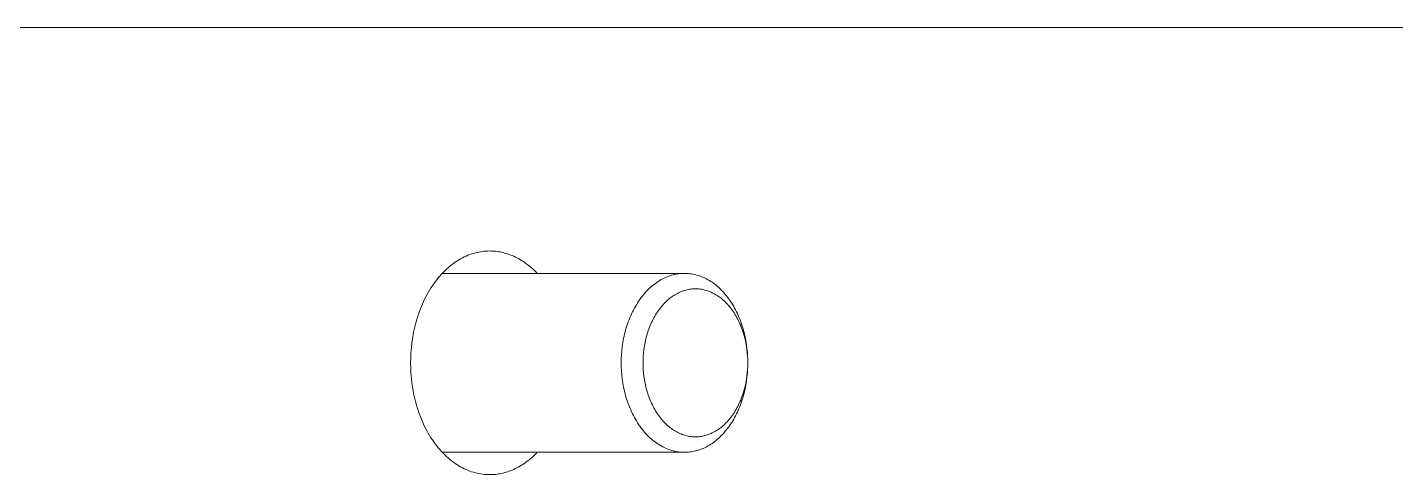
# Model space of a CAD drawing. Header units: millimetres. Extents: x -507 to 4570, y -12 to 3479.
# Drawn here: x 1523.7 to 1584.8, y 2961.8 to 2981.8 of the extents above; entities that cross this region are included whole.
import ezdxf

# ---------------------------------------------------------------- set-up
doc = ezdxf.new("R2010")
doc.units = ezdxf.units.MM
doc.layers.add('ZANO_R', color=7, linetype='Continuous', lineweight=0)

msp = doc.modelspace()

# ---------------------------------------------------------------- linework, layer by layer
at = {"layer": 'ZANO_R'}
for p, q in [((1478.363, 2981.825), (1680.002, 2981.825)), ((1543.132, 2971.518), (1543.215, 2971.559)), ((1543.215, 2971.559), (1543.297, 2971.597)), ((1543.297, 2971.597), (1543.379, 2971.632)), ((1543.379, 2971.632), (1543.462, 2971.664)), ((1543.462, 2971.664), (1543.544, 2971.693)), ((1543.544, 2971.693), (1543.627, 2971.718)), ((1543.627, 2971.718), (1543.709, 2971.741)), ((1543.709, 2971.741), (1543.791, 2971.761)), ((1543.791, 2971.761), (1543.872, 2971.779)), ((1543.872, 2971.779), (1543.954, 2971.793)), ((1543.954, 2971.793), (1544.034, 2971.805)), ((1544.034, 2971.805), (1544.115, 2971.814)), ((1544.115, 2971.814), (1544.195, 2971.82)), ((1544.195, 2971.82), (1544.274, 2971.824)), ((1544.274, 2971.824), (1544.352, 2971.825)), ((1544.352, 2971.825), (1544.417, 2971.824)), ((1544.417, 2971.824), (1544.483, 2971.821)), ((1544.483, 2971.821), (1544.548, 2971.817)), ((1544.548, 2971.817), (1544.615, 2971.811)), ((1544.615, 2971.811), (1544.681, 2971.803)), ((1544.681, 2971.803), (1544.748, 2971.793)), ((1544.748, 2971.793), (1544.816, 2971.782)), ((1544.816, 2971.782), (1544.883, 2971.768)), ((1544.883, 2971.768), (1544.951, 2971.753)), ((1544.951, 2971.753), (1545.019, 2971.735)), ((1545.019, 2971.735), (1545.087, 2971.716)), ((1545.087, 2971.716), (1545.155, 2971.694)), ((1545.155, 2971.694), (1545.223, 2971.671)), ((1545.223, 2971.671), (1545.292, 2971.645)), ((1545.292, 2971.645), (1545.36, 2971.617)), ((1545.36, 2971.617), (1545.428, 2971.588)), ((1545.428, 2971.588), (1545.497, 2971.556)), ((1545.497, 2971.556), (1545.565, 2971.522)), ((1542.268, 2970.864), (1542.342, 2970.938)), ((1542.342, 2970.938), (1542.417, 2971.01)), ((1542.417, 2971.01), (1542.494, 2971.078)), ((1542.494, 2971.078), (1542.571, 2971.144)), ((1542.571, 2971.144), (1542.649, 2971.207)), ((1542.649, 2971.207), (1542.728, 2971.266)), ((1542.728, 2971.266), (1542.808, 2971.323)), ((1542.808, 2971.323), (1542.888, 2971.376)), ((1542.888, 2971.376), (1542.969, 2971.427)), ((1542.969, 2971.427), (1543.051, 2971.474)), ((1543.051, 2971.474), (1543.132, 2971.518)), ((1545.565, 2971.522), (1545.632, 2971.486)), ((1545.632, 2971.486), (1545.7, 2971.447)), ((1545.7, 2971.447), (1545.767, 2971.407)), ((1545.767, 2971.407), (1545.834, 2971.364)), ((1545.834, 2971.364), (1545.901, 2971.32)), ((1545.901, 2971.32), (1545.967, 2971.273)), ((1545.967, 2971.273), (1546.032, 2971.224)), ((1546.032, 2971.224), (1546.097, 2971.173)), ((1546.097, 2971.173), (1546.162, 2971.12)), ((1546.162, 2971.12), (1546.226, 2971.065)), ((1546.226, 2971.065), (1546.289, 2971.008)), ((1546.289, 2971.008), (1546.351, 2970.949)), ((1546.351, 2970.949), (1546.413, 2970.888)), ((1541.788, 2970.268), (1541.852, 2970.36)), ((1541.852, 2970.36), (1541.918, 2970.451)), ((1541.918, 2970.451), (1541.985, 2970.539)), ((1541.985, 2970.539), (1542.054, 2970.624)), ((1542.054, 2970.624), (1542.124, 2970.707)), ((1542.124, 2970.707), (1542.195, 2970.787)), ((1542.195, 2970.787), (1542.268, 2970.864)), ((1553.056, 2970.825), (1542.231, 2970.825)), ((1546.413, 2970.888), (1546.473, 2970.825)), ((1551.694, 2970.33), (1551.631, 2970.28)), ((1551.757, 2970.378), (1551.694, 2970.33)), ((1551.821, 2970.423), (1551.757, 2970.378)), ((1551.885, 2970.466), (1551.821, 2970.423)), ((1551.95, 2970.506), (1551.885, 2970.466)), ((1552.015, 2970.544), (1551.95, 2970.506)), ((1552.081, 2970.579), (1552.015, 2970.544)), ((1552.146, 2970.612), (1552.081, 2970.579)), ((1552.212, 2970.643), (1552.146, 2970.612)), ((1552.278, 2970.67), (1552.212, 2970.643)), ((1552.344, 2970.696), (1552.278, 2970.67)), ((1552.41, 2970.719), (1552.344, 2970.696)), ((1552.476, 2970.74), (1552.41, 2970.719)), ((1552.542, 2970.758), (1552.476, 2970.74)), ((1552.607, 2970.774), (1552.542, 2970.758)), ((1552.672, 2970.788), (1552.607, 2970.774)), ((1552.737, 2970.799), (1552.672, 2970.788)), ((1552.802, 2970.809), (1552.737, 2970.799)), ((1552.866, 2970.816), (1552.802, 2970.809)), ((1552.93, 2970.821), (1552.866, 2970.816)), ((1552.993, 2970.824), (1552.93, 2970.821)), ((1553.056, 2970.825), (1552.993, 2970.824)), ((1553.116, 2970.824), (1553.056, 2970.825)), ((1553.176, 2970.821), (1553.116, 2970.824)), ((1553.236, 2970.817), (1553.176, 2970.821)), ((1553.297, 2970.81), (1553.236, 2970.817)), ((1553.358, 2970.802), (1553.297, 2970.81)), ((1553.42, 2970.792), (1553.358, 2970.802)), ((1553.482, 2970.779), (1553.42, 2970.792)), ((1553.544, 2970.765), (1553.482, 2970.779)), ((1553.606, 2970.749), (1553.544, 2970.765)), ((1553.668, 2970.73), (1553.606, 2970.749)), ((1553.731, 2970.709), (1553.668, 2970.73)), ((1553.793, 2970.687), (1553.731, 2970.709)), ((1553.856, 2970.662), (1553.793, 2970.687)), ((1553.919, 2970.634), (1553.856, 2970.662)), ((1553.981, 2970.605), (1553.919, 2970.634)), ((1554.043, 2970.573), (1553.981, 2970.605)), ((1554.105, 2970.54), (1554.043, 2970.573)), ((1554.167, 2970.504), (1554.105, 2970.54)), ((1554.228, 2970.465), (1554.167, 2970.504)), ((1554.289, 2970.425), (1554.228, 2970.465)), ((1554.35, 2970.382), (1554.289, 2970.425)), ((1554.41, 2970.337), (1554.35, 2970.382)), ((1554.469, 2970.29), (1554.41, 2970.337)), ((1541.443, 2969.667), (1541.496, 2969.772)), ((1541.496, 2969.772), (1541.551, 2969.875)), ((1541.551, 2969.875), (1541.607, 2969.976)), ((1541.607, 2969.976), (1541.666, 2970.076)), ((1541.666, 2970.076), (1541.726, 2970.173)), ((1541.726, 2970.173), (1541.788, 2970.268)), ((1551.109, 2969.726), (1551.056, 2969.653)), ((1551.162, 2969.796), (1551.109, 2969.726)), ((1551.217, 2969.864), (1551.162, 2969.796)), ((1551.274, 2969.93), (1551.217, 2969.864)), ((1551.331, 2969.994), (1551.274, 2969.93)), ((1551.389, 2970.056), (1551.331, 2969.994)), ((1551.448, 2970.116), (1551.389, 2970.056)), ((1551.509, 2970.173), (1551.448, 2970.116)), ((1551.57, 2970.228), (1551.509, 2970.173)), ((1551.631, 2970.28), (1551.57, 2970.228)), ((1552.366, 2969.684), (1552.417, 2969.725)), ((1552.417, 2969.725), (1552.47, 2969.765)), ((1552.47, 2969.765), (1552.522, 2969.802)), ((1552.522, 2969.802), (1552.576, 2969.837)), ((1552.576, 2969.837), (1552.629, 2969.871)), ((1552.629, 2969.871), (1552.683, 2969.902)), ((1552.683, 2969.902), (1552.737, 2969.931)), ((1552.737, 2969.931), (1552.792, 2969.958)), ((1552.792, 2969.958), (1552.846, 2969.983)), ((1552.846, 2969.983), (1552.901, 2970.007)), ((1552.901, 2970.007), (1552.955, 2970.028)), ((1552.955, 2970.028), (1553.01, 2970.047)), ((1553.01, 2970.047), (1553.064, 2970.064)), ((1553.064, 2970.064), (1553.119, 2970.079)), ((1553.119, 2970.079), (1553.173, 2970.092)), ((1553.173, 2970.092), (1553.227, 2970.104)), ((1553.227, 2970.104), (1553.281, 2970.113)), ((1553.281, 2970.113), (1553.334, 2970.121)), ((1553.334, 2970.121), (1553.387, 2970.127)), ((1553.387, 2970.127), (1553.44, 2970.131)), ((1553.44, 2970.131), (1553.493, 2970.134)), ((1553.493, 2970.134), (1553.545, 2970.134)), ((1553.545, 2970.134), (1553.596, 2970.134)), ((1553.596, 2970.134), (1553.649, 2970.131)), ((1553.649, 2970.131), (1553.702, 2970.127)), ((1553.702, 2970.127), (1553.755, 2970.121)), ((1553.755, 2970.121), (1553.808, 2970.113)), ((1553.808, 2970.113), (1553.862, 2970.104)), ((1553.862, 2970.104), (1553.916, 2970.092)), ((1553.916, 2970.092), (1553.97, 2970.079)), ((1553.97, 2970.079), (1554.025, 2970.064)), ((1554.025, 2970.064), (1554.079, 2970.047)), ((1554.079, 2970.047), (1554.134, 2970.028)), ((1554.134, 2970.028), (1554.188, 2970.007)), ((1554.188, 2970.007), (1554.243, 2969.983)), ((1554.243, 2969.983), (1554.297, 2969.958)), ((1554.297, 2969.958), (1554.352, 2969.931)), ((1554.352, 2969.931), (1554.406, 2969.902)), ((1554.406, 2969.902), (1554.46, 2969.871)), ((1554.46, 2969.871), (1554.513, 2969.837)), ((1554.528, 2970.241), (1554.469, 2970.29)), ((1554.513, 2969.837), (1554.567, 2969.802)), ((1554.586, 2970.189), (1554.528, 2970.241)), ((1554.567, 2969.802), (1554.619, 2969.765)), ((1554.643, 2970.136), (1554.586, 2970.189)), ((1554.619, 2969.765), (1554.672, 2969.725)), ((1554.7, 2970.08), (1554.643, 2970.136)), ((1554.672, 2969.725), (1554.723, 2969.684)), ((1554.756, 2970.022), (1554.7, 2970.08)), ((1554.81, 2969.963), (1554.756, 2970.022)), ((1554.864, 2969.901), (1554.81, 2969.963)), ((1554.917, 2969.838), (1554.864, 2969.901)), ((1554.969, 2969.772), (1554.917, 2969.838)), ((1555.019, 2969.705), (1554.969, 2969.772)), ((1555.068, 2969.636), (1555.019, 2969.705)), ((1541.172, 2969.009), (1541.212, 2969.121)), ((1541.212, 2969.121), (1541.254, 2969.233)), ((1541.254, 2969.233), (1541.298, 2969.344)), ((1541.298, 2969.344), (1541.344, 2969.453)), ((1541.344, 2969.453), (1541.393, 2969.561)), ((1541.393, 2969.561), (1541.443, 2969.667)), ((1550.729, 2969.099), (1550.689, 2969.014)), ((1550.771, 2969.183), (1550.729, 2969.099)), ((1550.815, 2969.265), (1550.771, 2969.183)), ((1550.86, 2969.346), (1550.815, 2969.265)), ((1550.907, 2969.425), (1550.86, 2969.346)), ((1550.955, 2969.503), (1550.907, 2969.425)), ((1551.005, 2969.579), (1550.955, 2969.503)), ((1551.056, 2969.653), (1551.005, 2969.579)), ((1551.806, 2969.041), (1551.847, 2969.104)), ((1551.847, 2969.104), (1551.89, 2969.165)), ((1551.89, 2969.165), (1551.933, 2969.225)), ((1551.933, 2969.225), (1551.978, 2969.283)), ((1551.978, 2969.283), (1552.023, 2969.339)), ((1552.023, 2969.339), (1552.07, 2969.394)), ((1552.07, 2969.394), (1552.117, 2969.447)), ((1552.117, 2969.447), (1552.165, 2969.498)), ((1552.165, 2969.498), (1552.214, 2969.548)), ((1552.214, 2969.548), (1552.264, 2969.595)), ((1552.264, 2969.595), (1552.314, 2969.64)), ((1552.314, 2969.64), (1552.366, 2969.684)), ((1554.723, 2969.684), (1554.775, 2969.64)), ((1554.775, 2969.64), (1554.825, 2969.595)), ((1554.825, 2969.595), (1554.875, 2969.548)), ((1554.875, 2969.548), (1554.924, 2969.498)), ((1554.924, 2969.498), (1554.972, 2969.447)), ((1554.972, 2969.447), (1555.02, 2969.394)), ((1555.02, 2969.394), (1555.066, 2969.339)), ((1555.066, 2969.339), (1555.111, 2969.283)), ((1555.117, 2969.565), (1555.068, 2969.636)), ((1555.111, 2969.283), (1555.156, 2969.225)), ((1555.164, 2969.493), (1555.117, 2969.565)), ((1555.156, 2969.225), (1555.199, 2969.165)), ((1555.209, 2969.419), (1555.164, 2969.493)), ((1555.199, 2969.165), (1555.242, 2969.104)), ((1555.253, 2969.344), (1555.209, 2969.419)), ((1555.242, 2969.104), (1555.283, 2969.041)), ((1555.296, 2969.267), (1555.253, 2969.344)), ((1555.338, 2969.189), (1555.296, 2969.267)), ((1555.378, 2969.109), (1555.338, 2969.189)), ((1555.417, 2969.029), (1555.378, 2969.109)), ((1541.005, 2968.434), (1541.034, 2968.55)), ((1541.034, 2968.55), (1541.065, 2968.665)), ((1541.065, 2968.665), (1541.098, 2968.78)), ((1541.098, 2968.78), (1541.134, 2968.895)), ((1541.134, 2968.895), (1541.172, 2969.009)), ((1550.482, 2968.481), (1550.453, 2968.389)), ((1550.512, 2968.572), (1550.482, 2968.481)), ((1550.544, 2968.662), (1550.512, 2968.572)), ((1550.578, 2968.751), (1550.544, 2968.662)), ((1550.613, 2968.84), (1550.578, 2968.751)), ((1550.65, 2968.927), (1550.613, 2968.84)), ((1550.689, 2969.014), (1550.65, 2968.927)), ((1551.494, 2968.419), (1551.523, 2968.492)), ((1551.523, 2968.492), (1551.554, 2968.564)), ((1551.554, 2968.564), (1551.586, 2968.636)), ((1551.586, 2968.636), (1551.619, 2968.706)), ((1551.619, 2968.706), (1551.654, 2968.776)), ((1551.654, 2968.776), (1551.69, 2968.844)), ((1551.69, 2968.844), (1551.728, 2968.911)), ((1551.728, 2968.911), (1551.766, 2968.976)), ((1551.766, 2968.976), (1551.806, 2969.041)), ((1555.283, 2969.041), (1555.323, 2968.976)), ((1555.323, 2968.976), (1555.361, 2968.911)), ((1555.361, 2968.911), (1555.399, 2968.844)), ((1555.399, 2968.844), (1555.435, 2968.776)), ((1555.454, 2968.947), (1555.417, 2969.029)), ((1555.435, 2968.776), (1555.47, 2968.706)), ((1555.489, 2968.865), (1555.454, 2968.947)), ((1555.47, 2968.706), (1555.503, 2968.636)), ((1555.523, 2968.781), (1555.489, 2968.865)), ((1555.503, 2968.636), (1555.535, 2968.564)), ((1555.556, 2968.697), (1555.523, 2968.781)), ((1555.535, 2968.564), (1555.566, 2968.492)), ((1555.587, 2968.611), (1555.556, 2968.697)), ((1555.566, 2968.492), (1555.595, 2968.419)), ((1555.616, 2968.525), (1555.587, 2968.611)), ((1555.644, 2968.439), (1555.616, 2968.525)), ((1540.876, 2967.735), (1540.91, 2967.967)), ((1540.91, 2967.967), (1540.931, 2968.084)), ((1540.931, 2968.084), (1540.953, 2968.201)), ((1540.953, 2968.201), (1540.978, 2968.317)), ((1540.978, 2968.317), (1541.005, 2968.434)), ((1550.337, 2967.925), (1550.319, 2967.832)), ((1550.357, 2968.019), (1550.337, 2967.925)), ((1550.378, 2968.112), (1550.357, 2968.019)), ((1550.401, 2968.205), (1550.378, 2968.112)), ((1550.426, 2968.297), (1550.401, 2968.205)), ((1550.453, 2968.389), (1550.426, 2968.297)), ((1551.311, 2967.813), (1551.329, 2967.89)), ((1551.329, 2967.89), (1551.348, 2967.966)), ((1551.348, 2967.966), (1551.369, 2968.043)), ((1551.369, 2968.043), (1551.391, 2968.119)), ((1551.391, 2968.119), (1551.414, 2968.195)), ((1551.414, 2968.195), (1551.439, 2968.27)), ((1551.439, 2968.27), (1551.466, 2968.345)), ((1551.466, 2968.345), (1551.494, 2968.419)), ((1555.595, 2968.419), (1555.623, 2968.345)), ((1555.623, 2968.345), (1555.65, 2968.27)), ((1555.67, 2968.352), (1555.644, 2968.439)), ((1555.65, 2968.27), (1555.675, 2968.195)), ((1555.695, 2968.264), (1555.67, 2968.352)), ((1555.675, 2968.195), (1555.698, 2968.119)), ((1555.718, 2968.177), (1555.695, 2968.264)), ((1555.698, 2968.119), (1555.72, 2968.043)), ((1555.76, 2968), (1555.718, 2968.177)), ((1555.72, 2968.043), (1555.741, 2967.966)), ((1555.741, 2967.966), (1555.76, 2967.89)), ((1555.795, 2967.823), (1555.76, 2968)), ((1555.76, 2967.89), (1555.778, 2967.813)), ((1540.82, 2967.048), (1540.831, 2967.274)), ((1540.831, 2967.274), (1540.849, 2967.503)), ((1540.849, 2967.503), (1540.876, 2967.735)), ((1550.254, 2967.368), (1550.239, 2967.184)), ((1550.275, 2967.553), (1550.254, 2967.368)), ((1550.303, 2967.739), (1550.275, 2967.553)), ((1550.319, 2967.832), (1550.303, 2967.739)), ((1551.214, 2967.122), (1551.226, 2967.274)), ((1551.226, 2967.274), (1551.243, 2967.427)), ((1551.243, 2967.427), (1551.266, 2967.581)), ((1551.266, 2967.581), (1551.28, 2967.658)), ((1551.28, 2967.658), (1551.295, 2967.735)), ((1551.295, 2967.735), (1551.311, 2967.813)), ((1555.778, 2967.813), (1555.794, 2967.735)), ((1555.794, 2967.735), (1555.809, 2967.658)), ((1555.824, 2967.646), (1555.795, 2967.823)), ((1555.809, 2967.658), (1555.823, 2967.581)), ((1555.823, 2967.581), (1555.846, 2967.427)), ((1555.848, 2967.47), (1555.824, 2967.646)), ((1555.846, 2967.427), (1555.863, 2967.274)), ((1555.865, 2967.295), (1555.848, 2967.47)), ((1555.863, 2967.274), (1555.875, 2967.122)), ((1555.877, 2967.122), (1555.865, 2967.295)), ((1540.817, 2966.825), (1540.82, 2967.048)), ((1540.82, 2966.602), (1540.817, 2966.825)), ((1550.231, 2967.003), (1550.228, 2966.825)), ((1550.228, 2966.825), (1550.231, 2966.647)), ((1550.239, 2967.184), (1550.231, 2967.003)), ((1550.231, 2966.647), (1550.239, 2966.465)), ((1551.204, 2966.825), (1551.207, 2966.972)), ((1551.207, 2966.677), (1551.204, 2966.825)), ((1551.207, 2966.972), (1551.214, 2967.122)), ((1551.214, 2966.527), (1551.207, 2966.677)), ((1555.875, 2967.122), (1555.882, 2966.972)), ((1555.882, 2966.677), (1555.875, 2966.527)), ((1555.882, 2966.972), (1555.885, 2966.825)), ((1555.885, 2966.825), (1555.882, 2966.677)), ((1540.831, 2966.376), (1540.82, 2966.602)), ((1540.849, 2966.146), (1540.831, 2966.376)), ((1540.876, 2965.915), (1540.849, 2966.146)), ((1550.239, 2966.465), (1550.254, 2966.282)), ((1550.254, 2966.282), (1550.275, 2966.097)), ((1550.275, 2966.097), (1550.303, 2965.911)), ((1551.226, 2966.376), (1551.214, 2966.527)), ((1551.243, 2966.223), (1551.226, 2966.376)), ((1551.266, 2966.069), (1551.243, 2966.223)), ((1551.28, 2965.991), (1551.266, 2966.069)), ((1555.823, 2966.069), (1555.809, 2965.991)), ((1555.846, 2966.223), (1555.823, 2966.069)), ((1555.824, 2966.003), (1555.848, 2966.179)), ((1555.863, 2966.376), (1555.846, 2966.223)), ((1555.848, 2966.179), (1555.865, 2966.354)), ((1555.875, 2966.527), (1555.863, 2966.376)), ((1555.865, 2966.354), (1555.877, 2966.527)), ((1540.91, 2965.682), (1540.876, 2965.915)), ((1540.931, 2965.566), (1540.91, 2965.682)), ((1540.953, 2965.449), (1540.931, 2965.566)), ((1540.978, 2965.332), (1540.953, 2965.449)), ((1550.303, 2965.911), (1550.319, 2965.818)), ((1550.319, 2965.818), (1550.337, 2965.724)), ((1550.337, 2965.724), (1550.357, 2965.631)), ((1550.357, 2965.631), (1550.378, 2965.538)), ((1550.378, 2965.538), (1550.401, 2965.445)), ((1550.401, 2965.445), (1550.426, 2965.352)), ((1551.295, 2965.914), (1551.28, 2965.991)), ((1551.311, 2965.837), (1551.295, 2965.914)), ((1551.329, 2965.76), (1551.311, 2965.837)), ((1551.348, 2965.683), (1551.329, 2965.76)), ((1551.369, 2965.607), (1551.348, 2965.683)), ((1551.391, 2965.53), (1551.369, 2965.607)), ((1551.414, 2965.455), (1551.391, 2965.53)), ((1551.439, 2965.379), (1551.414, 2965.455)), ((1555.675, 2965.455), (1555.65, 2965.379)), ((1555.698, 2965.53), (1555.675, 2965.455)), ((1555.695, 2965.385), (1555.718, 2965.473)), ((1555.72, 2965.607), (1555.698, 2965.53)), ((1555.718, 2965.473), (1555.76, 2965.65)), ((1555.741, 2965.683), (1555.72, 2965.607)), ((1555.76, 2965.76), (1555.741, 2965.683)), ((1555.778, 2965.837), (1555.76, 2965.76)), ((1555.76, 2965.65), (1555.795, 2965.826)), ((1555.794, 2965.914), (1555.778, 2965.837)), ((1555.809, 2965.991), (1555.794, 2965.914)), ((1555.795, 2965.826), (1555.824, 2966.003)), ((1541.005, 2965.216), (1540.978, 2965.332)), ((1541.034, 2965.1), (1541.005, 2965.216)), ((1541.065, 2964.984), (1541.034, 2965.1)), ((1541.098, 2964.869), (1541.065, 2964.984)), ((1541.134, 2964.755), (1541.098, 2964.869)), ((1550.426, 2965.352), (1550.453, 2965.26)), ((1550.453, 2965.26), (1550.482, 2965.169)), ((1550.482, 2965.169), (1550.512, 2965.078)), ((1550.512, 2965.078), (1550.544, 2964.988)), ((1550.544, 2964.988), (1550.578, 2964.898)), ((1550.578, 2964.898), (1550.613, 2964.81)), ((1550.613, 2964.81), (1550.65, 2964.722)), ((1551.466, 2965.305), (1551.439, 2965.379)), ((1551.494, 2965.231), (1551.466, 2965.305)), ((1551.523, 2965.158), (1551.494, 2965.231)), ((1551.554, 2965.085), (1551.523, 2965.158)), ((1551.586, 2965.014), (1551.554, 2965.085)), ((1551.619, 2964.943), (1551.586, 2965.014)), ((1551.654, 2964.874), (1551.619, 2964.943)), ((1551.69, 2964.806), (1551.654, 2964.874)), ((1551.728, 2964.739), (1551.69, 2964.806)), ((1555.399, 2964.806), (1555.361, 2964.739)), ((1555.435, 2964.874), (1555.399, 2964.806)), ((1555.47, 2964.943), (1555.435, 2964.874)), ((1555.503, 2965.014), (1555.47, 2964.943)), ((1555.489, 2964.785), (1555.523, 2964.869)), ((1555.535, 2965.085), (1555.503, 2965.014)), ((1555.523, 2964.869), (1555.556, 2964.953)), ((1555.566, 2965.158), (1555.535, 2965.085)), ((1555.556, 2964.953), (1555.587, 2965.038)), ((1555.595, 2965.231), (1555.566, 2965.158)), ((1555.587, 2965.038), (1555.616, 2965.124)), ((1555.623, 2965.305), (1555.595, 2965.231)), ((1555.616, 2965.124), (1555.644, 2965.211)), ((1555.65, 2965.379), (1555.623, 2965.305)), ((1555.644, 2965.211), (1555.67, 2965.298)), ((1555.67, 2965.298), (1555.695, 2965.385)), ((1541.172, 2964.641), (1541.134, 2964.755)), ((1541.212, 2964.528), (1541.172, 2964.641)), ((1541.254, 2964.417), (1541.212, 2964.528)), ((1541.298, 2964.306), (1541.254, 2964.417)), ((1541.344, 2964.197), (1541.298, 2964.306)), ((1541.393, 2964.089), (1541.344, 2964.197)), ((1550.65, 2964.722), (1550.689, 2964.636)), ((1550.689, 2964.636), (1550.729, 2964.551)), ((1550.729, 2964.551), (1550.771, 2964.467)), ((1550.771, 2964.467), (1550.815, 2964.385)), ((1550.815, 2964.385), (1550.86, 2964.304)), ((1550.86, 2964.304), (1550.907, 2964.224)), ((1550.907, 2964.224), (1550.955, 2964.147)), ((1551.766, 2964.673), (1551.728, 2964.739)), ((1551.806, 2964.609), (1551.766, 2964.673)), ((1551.847, 2964.546), (1551.806, 2964.609)), ((1551.89, 2964.485), (1551.847, 2964.546)), ((1551.933, 2964.425), (1551.89, 2964.485)), ((1551.978, 2964.367), (1551.933, 2964.425)), ((1552.023, 2964.31), (1551.978, 2964.367)), ((1552.07, 2964.256), (1552.023, 2964.31)), ((1552.117, 2964.203), (1552.07, 2964.256)), ((1552.165, 2964.151), (1552.117, 2964.203)), ((1554.972, 2964.203), (1554.924, 2964.151)), ((1555.02, 2964.256), (1554.972, 2964.203)), ((1555.066, 2964.31), (1555.02, 2964.256)), ((1555.111, 2964.367), (1555.066, 2964.31)), ((1555.156, 2964.425), (1555.111, 2964.367)), ((1555.199, 2964.485), (1555.156, 2964.425)), ((1555.164, 2964.157), (1555.209, 2964.231)), ((1555.242, 2964.546), (1555.199, 2964.485)), ((1555.209, 2964.231), (1555.253, 2964.306)), ((1555.283, 2964.609), (1555.242, 2964.546)), ((1555.253, 2964.306), (1555.296, 2964.383)), ((1555.323, 2964.673), (1555.283, 2964.609)), ((1555.296, 2964.383), (1555.338, 2964.461)), ((1555.361, 2964.739), (1555.323, 2964.673)), ((1555.338, 2964.461), (1555.378, 2964.54)), ((1555.378, 2964.54), (1555.417, 2964.621)), ((1555.417, 2964.621), (1555.454, 2964.702)), ((1555.454, 2964.702), (1555.489, 2964.785)), ((1541.443, 2963.982), (1541.393, 2964.089)), ((1541.496, 2963.878), (1541.443, 2963.982)), ((1541.551, 2963.775), (1541.496, 2963.878)), ((1541.607, 2963.673), (1541.551, 2963.775)), ((1541.666, 2963.574), (1541.607, 2963.673)), ((1550.955, 2964.147), (1551.005, 2964.071)), ((1551.005, 2964.071), (1551.056, 2963.996)), ((1551.056, 2963.996), (1551.109, 2963.924)), ((1551.109, 2963.924), (1551.162, 2963.854)), ((1551.162, 2963.854), (1551.217, 2963.786)), ((1551.217, 2963.786), (1551.274, 2963.719)), ((1551.274, 2963.719), (1551.331, 2963.655)), ((1551.331, 2963.655), (1551.389, 2963.594)), ((1551.389, 2963.594), (1551.448, 2963.534)), ((1552.214, 2964.102), (1552.165, 2964.151)), ((1552.264, 2964.055), (1552.214, 2964.102)), ((1552.314, 2964.009), (1552.264, 2964.055)), ((1552.366, 2963.966), (1552.314, 2964.009)), ((1552.417, 2963.925), (1552.366, 2963.966)), ((1552.47, 2963.885), (1552.417, 2963.925)), ((1552.522, 2963.848), (1552.47, 2963.885)), ((1552.576, 2963.812), (1552.522, 2963.848)), ((1552.629, 2963.779), (1552.576, 2963.812)), ((1552.683, 2963.748), (1552.629, 2963.779)), ((1552.737, 2963.718), (1552.683, 2963.748)), ((1552.792, 2963.691), (1552.737, 2963.718)), ((1552.846, 2963.666), (1552.792, 2963.691)), ((1552.901, 2963.643), (1552.846, 2963.666)), ((1552.955, 2963.622), (1552.901, 2963.643)), ((1553.01, 2963.603), (1552.955, 2963.622)), ((1553.064, 2963.586), (1553.01, 2963.603)), ((1553.119, 2963.571), (1553.064, 2963.586)), ((1554.025, 2963.586), (1553.97, 2963.571)), ((1554.079, 2963.603), (1554.025, 2963.586)), ((1554.134, 2963.622), (1554.079, 2963.603)), ((1554.188, 2963.643), (1554.134, 2963.622)), ((1554.243, 2963.666), (1554.188, 2963.643)), ((1554.297, 2963.691), (1554.243, 2963.666)), ((1554.352, 2963.718), (1554.297, 2963.691)), ((1554.406, 2963.748), (1554.352, 2963.718)), ((1554.46, 2963.779), (1554.406, 2963.748)), ((1554.513, 2963.812), (1554.46, 2963.779)), ((1554.567, 2963.848), (1554.513, 2963.812)), ((1554.619, 2963.885), (1554.567, 2963.848)), ((1554.672, 2963.925), (1554.619, 2963.885)), ((1554.723, 2963.966), (1554.672, 2963.925)), ((1554.7, 2963.57), (1554.756, 2963.627)), ((1554.775, 2964.009), (1554.723, 2963.966)), ((1554.756, 2963.627), (1554.81, 2963.687)), ((1554.825, 2964.055), (1554.775, 2964.009)), ((1554.81, 2963.687), (1554.864, 2963.749)), ((1554.875, 2964.102), (1554.825, 2964.055)), ((1554.864, 2963.749), (1554.917, 2963.812)), ((1554.924, 2964.151), (1554.875, 2964.102)), ((1554.917, 2963.812), (1554.969, 2963.878)), ((1554.969, 2963.878), (1555.019, 2963.945)), ((1555.019, 2963.945), (1555.068, 2964.014)), ((1555.068, 2964.014), (1555.117, 2964.084)), ((1555.117, 2964.084), (1555.164, 2964.157)), ((1541.726, 2963.477), (1541.666, 2963.574)), ((1541.788, 2963.382), (1541.726, 2963.477)), ((1541.852, 2963.289), (1541.788, 2963.382)), ((1541.918, 2963.199), (1541.852, 2963.289)), ((1541.985, 2963.111), (1541.918, 2963.199)), ((1542.054, 2963.026), (1541.985, 2963.111)), ((1542.124, 2962.943), (1542.054, 2963.026)), ((1551.448, 2963.534), (1551.509, 2963.477)), ((1551.509, 2963.477), (1551.57, 2963.422)), ((1551.57, 2963.422), (1551.631, 2963.369)), ((1551.631, 2963.369), (1551.694, 2963.319)), ((1551.694, 2963.319), (1551.757, 2963.272)), ((1551.757, 2963.272), (1551.821, 2963.226)), ((1551.821, 2963.226), (1551.885, 2963.184)), ((1551.885, 2963.184), (1551.95, 2963.143)), ((1551.95, 2963.143), (1552.015, 2963.106)), ((1552.015, 2963.106), (1552.081, 2963.07)), ((1552.081, 2963.07), (1552.146, 2963.038)), ((1552.146, 2963.038), (1552.212, 2963.007)), ((1552.212, 2963.007), (1552.278, 2962.979)), ((1552.278, 2962.979), (1552.344, 2962.954)), ((1553.173, 2963.557), (1553.119, 2963.571)), ((1553.227, 2963.546), (1553.173, 2963.557)), ((1553.281, 2963.536), (1553.227, 2963.546)), ((1553.334, 2963.529), (1553.281, 2963.536)), ((1553.387, 2963.523), (1553.334, 2963.529)), ((1553.44, 2963.519), (1553.387, 2963.523)), ((1553.493, 2963.516), (1553.44, 2963.519)), ((1553.545, 2963.515), (1553.493, 2963.516)), ((1553.596, 2963.516), (1553.545, 2963.515)), ((1553.649, 2963.519), (1553.596, 2963.516)), ((1553.702, 2963.523), (1553.649, 2963.519)), ((1553.755, 2963.529), (1553.702, 2963.523)), ((1553.808, 2963.536), (1553.755, 2963.529)), ((1553.793, 2962.963), (1553.856, 2962.988)), ((1553.862, 2963.546), (1553.808, 2963.536)), ((1553.856, 2962.988), (1553.919, 2963.015)), ((1553.916, 2963.557), (1553.862, 2963.546)), ((1553.97, 2963.571), (1553.916, 2963.557)), ((1553.919, 2963.015), (1553.981, 2963.045)), ((1553.981, 2963.045), (1554.043, 2963.076)), ((1554.043, 2963.076), (1554.105, 2963.11)), ((1554.105, 2963.11), (1554.167, 2963.146)), ((1554.167, 2963.146), (1554.228, 2963.184)), ((1554.228, 2963.184), (1554.289, 2963.225)), ((1554.289, 2963.225), (1554.35, 2963.268)), ((1554.35, 2963.268), (1554.41, 2963.313)), ((1554.41, 2963.313), (1554.469, 2963.36)), ((1554.469, 2963.36), (1554.528, 2963.409)), ((1554.528, 2963.409), (1554.586, 2963.46)), ((1554.586, 2963.46), (1554.643, 2963.514)), ((1554.643, 2963.514), (1554.7, 2963.57)), ((1542.195, 2962.863), (1542.124, 2962.943)), ((1542.268, 2962.786), (1542.195, 2962.863)), ((1553.056, 2962.825), (1542.231, 2962.825)), ((1542.342, 2962.711), (1542.268, 2962.786)), ((1542.417, 2962.64), (1542.342, 2962.711)), ((1542.494, 2962.571), (1542.417, 2962.64)), ((1542.571, 2962.506), (1542.494, 2962.571)), ((1542.649, 2962.443), (1542.571, 2962.506)), ((1542.728, 2962.383), (1542.649, 2962.443)), ((1542.808, 2962.327), (1542.728, 2962.383)), ((1545.967, 2962.377), (1545.901, 2962.33)), ((1546.032, 2962.425), (1545.967, 2962.377)), ((1546.097, 2962.476), (1546.032, 2962.425)), ((1546.162, 2962.529), (1546.097, 2962.476)), ((1546.226, 2962.584), (1546.162, 2962.529)), ((1546.289, 2962.642), (1546.226, 2962.584)), ((1546.351, 2962.701), (1546.289, 2962.642)), ((1546.413, 2962.762), (1546.351, 2962.701)), ((1546.473, 2962.825), (1546.413, 2962.762)), ((1552.344, 2962.954), (1552.41, 2962.931)), ((1552.41, 2962.931), (1552.476, 2962.91)), ((1552.476, 2962.91), (1552.542, 2962.892)), ((1552.542, 2962.892), (1552.607, 2962.876)), ((1552.607, 2962.876), (1552.672, 2962.862)), ((1552.672, 2962.862), (1552.737, 2962.85)), ((1552.737, 2962.85), (1552.802, 2962.841)), ((1552.802, 2962.841), (1552.866, 2962.834)), ((1552.866, 2962.834), (1552.93, 2962.829)), ((1552.93, 2962.829), (1552.993, 2962.826)), ((1552.993, 2962.826), (1553.056, 2962.825)), ((1553.056, 2962.825), (1553.116, 2962.826)), ((1553.116, 2962.826), (1553.176, 2962.828)), ((1553.176, 2962.828), (1553.236, 2962.833)), ((1553.236, 2962.833), (1553.297, 2962.839)), ((1553.297, 2962.839), (1553.358, 2962.848)), ((1553.358, 2962.848), (1553.42, 2962.858)), ((1553.42, 2962.858), (1553.482, 2962.87)), ((1553.482, 2962.87), (1553.544, 2962.885)), ((1553.544, 2962.885), (1553.606, 2962.901)), ((1553.606, 2962.901), (1553.668, 2962.92)), ((1553.668, 2962.92), (1553.731, 2962.94)), ((1553.731, 2962.94), (1553.793, 2962.963)), ((1542.888, 2962.273), (1542.808, 2962.327)), ((1542.969, 2962.223), (1542.888, 2962.273)), ((1543.051, 2962.176), (1542.969, 2962.223)), ((1543.132, 2962.132), (1543.051, 2962.176)), ((1543.215, 2962.091), (1543.132, 2962.132)), ((1543.297, 2962.053), (1543.215, 2962.091)), ((1543.379, 2962.018), (1543.297, 2962.053)), ((1543.462, 2961.986), (1543.379, 2962.018)), ((1543.544, 2961.957), (1543.462, 2961.986)), ((1543.627, 2961.931), (1543.544, 2961.957)), ((1543.709, 2961.908), (1543.627, 2961.931)), ((1543.791, 2961.888), (1543.709, 2961.908)), ((1543.872, 2961.871), (1543.791, 2961.888)), ((1543.954, 2961.857), (1543.872, 2961.871)), ((1544.034, 2961.845), (1543.954, 2961.857)), ((1544.115, 2961.836), (1544.034, 2961.845)), ((1544.195, 2961.83), (1544.115, 2961.836)), ((1544.274, 2961.826), (1544.195, 2961.83)), ((1544.352, 2961.825), (1544.274, 2961.826)), ((1544.417, 2961.826), (1544.352, 2961.825)), ((1544.483, 2961.828), (1544.417, 2961.826)), ((1544.548, 2961.833), (1544.483, 2961.828)), ((1544.615, 2961.839), (1544.548, 2961.833)), ((1544.681, 2961.847), (1544.615, 2961.839)), ((1544.748, 2961.856), (1544.681, 2961.847)), ((1544.816, 2961.868), (1544.748, 2961.856)), ((1544.883, 2961.882), (1544.816, 2961.868)), ((1544.951, 2961.897), (1544.883, 2961.882)), ((1545.019, 2961.915), (1544.951, 2961.897)), ((1545.087, 2961.934), (1545.019, 2961.915)), ((1545.155, 2961.956), (1545.087, 2961.934)), ((1545.223, 2961.979), (1545.155, 2961.956)), ((1545.292, 2962.005), (1545.223, 2961.979)), ((1545.36, 2962.032), (1545.292, 2962.005)), ((1545.428, 2962.062), (1545.36, 2962.032)), ((1545.497, 2962.094), (1545.428, 2962.062)), ((1545.565, 2962.128), (1545.497, 2962.094)), ((1545.632, 2962.164), (1545.565, 2962.128)), ((1545.7, 2962.202), (1545.632, 2962.164)), ((1545.767, 2962.243), (1545.7, 2962.202)), ((1545.834, 2962.285), (1545.767, 2962.243)), ((1545.901, 2962.33), (1545.834, 2962.285))]:
    msp.add_line(p, q, dxfattribs=at)

doc.saveas('drawing.dxf')
